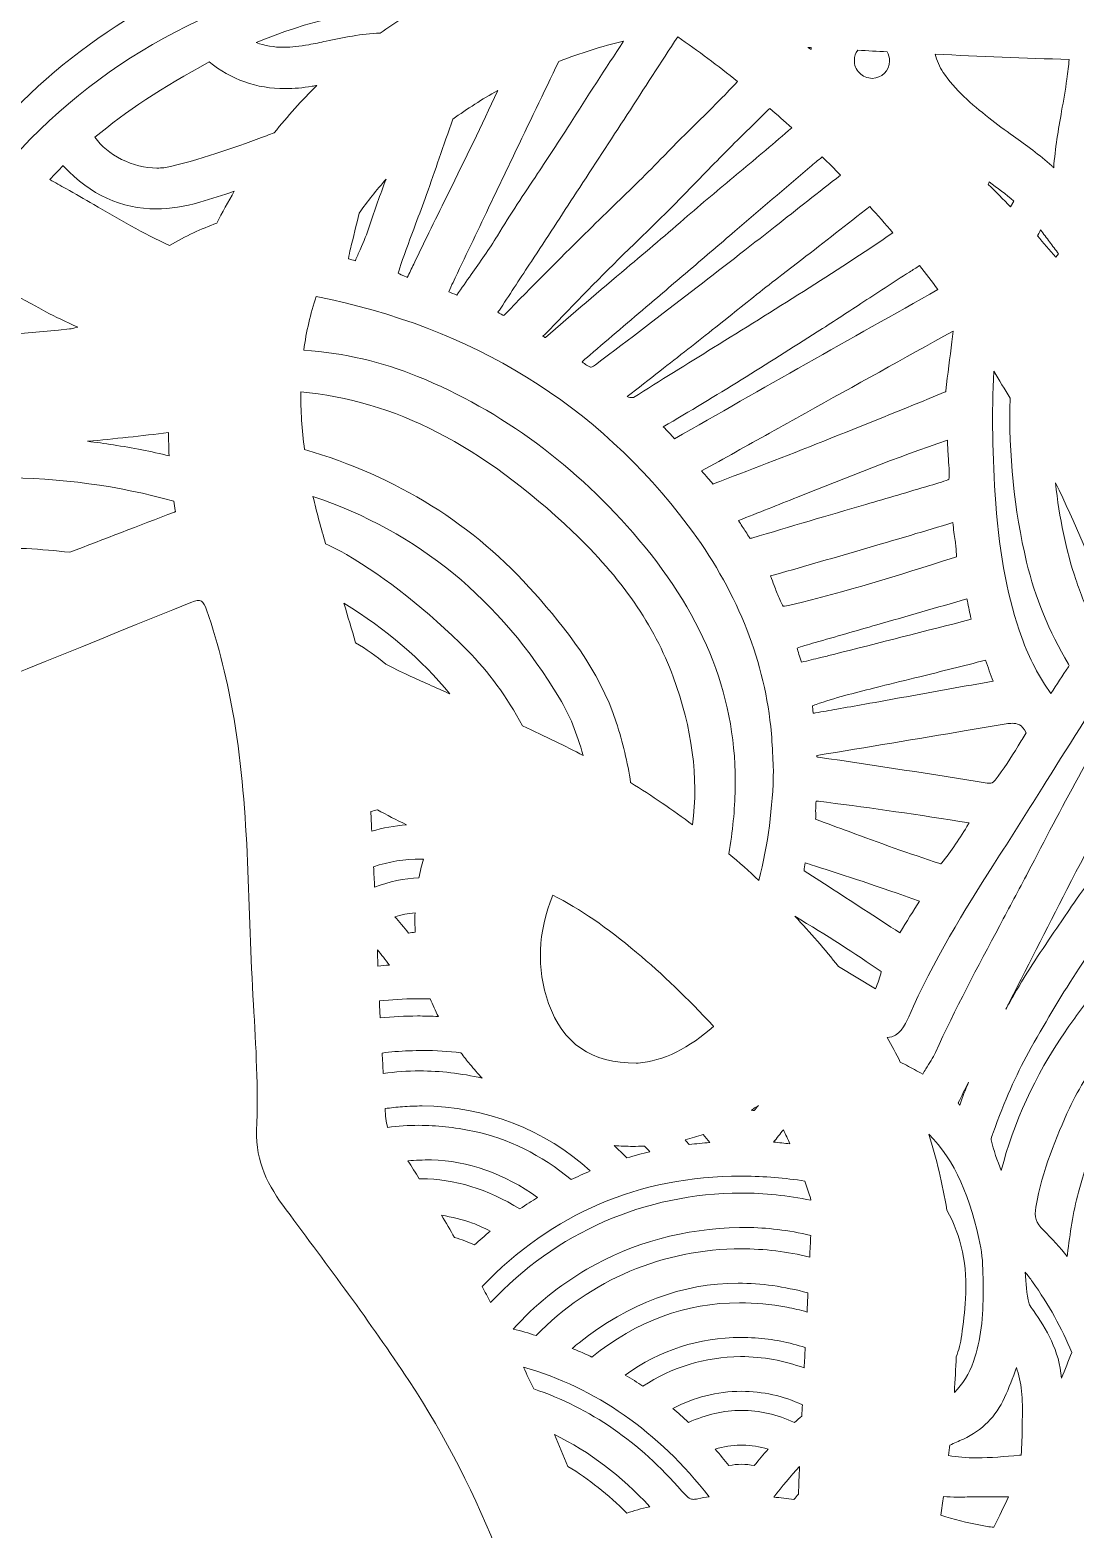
# Model space of a CAD drawing. Extents: x 86 to 1914, y -1775 to -226.
# Drawn here: x 465 to 878, y -1223 to -630 of the extents above; entities that cross this region are included whole.
import ezdxf

# ---------------------------------------------------------------- set-up
doc = ezdxf.new("R2010")
doc.units = 0
doc.header["$MEASUREMENT"] = 0
doc.layers.add('Layer 1', color=7, linetype='Continuous')

# ---------------------------------------------------------------- blocks, each defined once
blk = doc.blocks.new('block 3')
at = {"layer": 'Layer 1', "lineweight": 0}
for points, knots in [([(1909.17, -702.32), (1893.53, -708.4), (1878.2, -715.47), (1862.07, -720.2), (1823.68, -731.4), (1784.54, -739.2), (1744.98, -744.84), (1694.01, -752.11), (1642.77, -754.79), (1591.31, -753.43), (1567.38, -752.78), (1543.5, -751.06), (1519.7, -748.57), (1518.95, -748.5), (1518.23, -748.27), (1516.47, -747.89), (1521.31, -745.56), (1525.28, -743.84), (1529.07, -741.79), (1559.4, -725.46), (1587.96, -706.29), (1616.7, -687.4), (1637.98, -673.37), (1658.69, -658.5), (1678.04, -641.89), (1702.57, -620.8), (1726.08, -598.68), (1745.34, -572.43), (1771.85, -536.26), (1794.13, -497.98), (1805.01, -453.96), (1810.58, -431.4), (1812.48, -408.61), (1807.15, -385.71), (1799.99, -355.07), (1781.2, -333.42), (1754.39, -318.07), (1735.77, -307.39), (1715.33, -301.57), (1694.83, -296.02), (1639.25, -281.02), (1582.52, -273.01), (1525.26, -268.1), (1466.95, -263.11), (1408.48, -261.26), (1350.06, -258.65), (1310.62, -256.91), (1271.23, -254.46), (1231.92, -250.93), (1187.04, -246.9), (1142.64, -240.01), (1098.76, -229.77), (1097.38, -229.46), (1095.97, -229.28), (1094.55, -229.02), (1078.62, -226.14), (1069.68, -233.52), (1069.82, -249.66), (1069.91, -262.09), (1074.97, -273.1), (1080.67, -283.74), (1093.27, -307.24), (1112.11, -324.9), (1133.84, -339.73), (1161.19, -358.37), (1191.36, -371.14), (1222.31, -382.25), (1258.9, -395.4), (1296.14, -406.22), (1334.58, -412.44), (1357.87, -416.21), (1381.45, -418.28), (1404.53, -423.39), (1415.7, -425.87), (1426.68, -428.9), (1436.75, -434.56), (1456.38, -445.58), (1461.8, -464.49), (1451.07, -484.35), (1446.41, -492.94), (1439.97, -500.12), (1433.06, -506.94), (1394.64, -544.94), (1348.21, -569.06), (1297.15, -585.1), (1255.81, -598.08), (1213.48, -605.3), (1170.25, -608.18), (1144.02, -609.94), (1117.76, -611.25), (1091.51, -612.79), (1070.66, -614), (1049.77, -614.35), (1028.92, -615.67), (1019.27, -616.27), (1009.63, -616.49), (1000, -616.47), (990.37, -616.49), (980.73, -616.27), (971.08, -615.67), (950.23, -614.35), (929.34, -614), (908.49, -612.79), (882.24, -611.25), (855.98, -609.94), (829.75, -608.18), (786.52, -605.3), (744.19, -598.08), (702.85, -585.1), (651.79, -569.06), (605.36, -544.94), (566.94, -506.94), (560.03, -500.12), (553.59, -492.94), (548.93, -484.35), (538.2, -464.49), (543.62, -445.58), (563.25, -434.56), (573.32, -428.9), (584.3, -425.87), (595.47, -423.39), (618.55, -418.28), (642.13, -416.21), (665.42, -412.44), (703.86, -406.22), (741.1, -395.4), (777.69, -382.25), (808.64, -371.14), (838.81, -358.37), (866.15, -339.73), (887.89, -324.9), (906.73, -307.24), (919.33, -283.74), (925.03, -273.1), (930.09, -262.09), (930.18, -249.66), (930.32, -233.52), (921.38, -226.14), (905.45, -229.02), (904.03, -229.28), (902.62, -229.46), (901.24, -229.77), (857.36, -240.01), (812.96, -246.9), (768.08, -250.93), (728.77, -254.46), (689.38, -256.91), (649.94, -258.65), (591.52, -261.26), (533.05, -263.11), (474.74, -268.1), (417.48, -273.01), (360.75, -281.02), (305.17, -296.02), (284.67, -301.57), (264.23, -307.39), (245.61, -318.07), (218.8, -333.42), (200.01, -355.07), (192.85, -385.71), (187.52, -408.61), (189.42, -431.4), (194.99, -453.96), (205.87, -497.98), (228.15, -536.26), (254.66, -572.43), (273.92, -598.68), (297.43, -620.8), (321.96, -641.89), (341.31, -658.5), (362.02, -673.37), (383.3, -687.4), (412.04, -706.29), (440.6, -725.46), (470.93, -741.79), (474.72, -743.84), (478.69, -745.56), (483.53, -747.89), (481.77, -748.27), (481.05, -748.5), (480.3, -748.57), (456.5, -751.06), (432.62, -752.78), (408.69, -753.43), (357.23, -754.79), (305.99, -752.11), (255.02, -744.84), (215.46, -739.2), (176.32, -731.4), (137.93, -720.2), (121.79, -715.47), (106.47, -708.4), (90.83, -702.32), (87.69, -701.09), (86.4, -701.07), (86.48, -705.08), (86.69, -719.22), (87.8, -733.29), (91.12, -747.05), (99.71, -782.62), (115.58, -814.95), (136.23, -844.92), (168.79, -892.16), (210.55, -928.09), (264.67, -948.87), (273.9, -952.41), (282.4, -953.96), (291.34, -948.92), (292.97, -948.02), (294.91, -947.66), (296.69, -947), (374.62, -918.81), (451.55, -888.04), (528.24, -856.69), (532.23, -855.06), (533.25, -856.2), (534.44, -859.68), (539.3, -873.81), (542.84, -888.26), (545.3, -902.96), (551.58, -940.29), (550.69, -978.12), (552.97, -1015.72), (553.99, -1032.31), (554.86, -1048.99), (554.24, -1065.56), (553.75, -1078.11), (558.83, -1087.41), (565.88, -1096.91), (582.42, -1119.16), (599.1, -1141.37), (614.38, -1164.49), (643.83, -1209.07), (661.58, -1258.64), (673.71, -1310.35), (687.05, -1367.25), (691.77, -1425.16), (693.42, -1483.42), (694.18, -1510.5), (693.29, -1537.61), (694.51, -1564.72), (696.46, -1608.03), (712.64, -1644.19), (746.14, -1672.33), (776.75, -1698), (809.08, -1721.5), (840.23, -1746.5), (867.46, -1768.37), (898.86, -1775.17), (933.26, -1769.89), (950.95, -1767.19), (968.61, -1764.18), (986.51, -1762.87), (991.03, -1762.55), (995.52, -1762.4), (1000, -1762.4), (1004.48, -1762.4), (1008.97, -1762.55), (1013.49, -1762.87), (1031.39, -1764.18), (1049.05, -1767.19), (1066.74, -1769.89), (1101.14, -1775.17), (1132.54, -1768.37), (1159.77, -1746.5), (1190.92, -1721.5), (1223.25, -1698), (1253.86, -1672.33), (1287.36, -1644.19), (1303.53, -1608.03), (1305.49, -1564.72), (1306.71, -1537.61), (1305.82, -1510.5), (1306.58, -1483.42), (1308.23, -1425.16), (1312.95, -1367.25), (1326.29, -1310.35), (1338.42, -1258.64), (1356.17, -1209.07), (1385.62, -1164.49), (1400.9, -1141.37), (1417.58, -1119.16), (1434.12, -1096.91), (1441.17, -1087.41), (1446.25, -1078.11), (1445.76, -1065.56), (1445.14, -1048.99), (1446.01, -1032.31), (1447.03, -1015.72), (1449.31, -978.12), (1448.42, -940.29), (1454.7, -902.96), (1457.16, -888.26), (1460.7, -873.81), (1465.56, -859.68), (1466.75, -856.2), (1467.77, -855.06), (1471.76, -856.69), (1548.45, -888.04), (1625.38, -918.81), (1703.31, -947), (1705.09, -947.66), (1707.03, -948.02), (1708.66, -948.92), (1717.6, -953.96), (1726.1, -952.41), (1735.33, -948.87), (1789.45, -928.09), (1831.21, -892.16), (1863.77, -844.92), (1884.42, -814.95), (1900.29, -782.62), (1908.88, -747.05), (1912.2, -733.29), (1913.31, -719.22), (1913.52, -705.08), (1913.6, -701.07), (1912.31, -701.09), (1909.17, -702.32)], [0, 0, 0, 0, 1, 1, 1, 2, 2, 2, 3, 3, 3, 4, 4, 4, 5, 5, 5, 6, 6, 6, 7, 7, 7, 8, 8, 8, 9, 9, 9, 10, 10, 10, 11, 11, 11, 12, 12, 12, 13, 13, 13, 14, 14, 14, 15, 15, 15, 16, 16, 16, 17, 17, 17, 18, 18, 18, 19, 19, 19, 20, 20, 20, 21, 21, 21, 22, 22, 22, 23, 23, 23, 24, 24, 24, 25, 25, 25, 26, 26, 26, 27, 27, 27, 28, 28, 28, 29, 29, 29, 30, 30, 30, 31, 31, 31, 32, 32, 32, 33, 33, 33, 34, 34, 34, 35, 35, 35, 36, 36, 36, 37, 37, 37, 38, 38, 38, 39, 39, 39, 40, 40, 40, 41, 41, 41, 42, 42, 42, 43, 43, 43, 44, 44, 44, 45, 45, 45, 46, 46, 46, 47, 47, 47, 48, 48, 48, 49, 49, 49, 50, 50, 50, 51, 51, 51, 52, 52, 52, 53, 53, 53, 54, 54, 54, 55, 55, 55, 56, 56, 56, 57, 57, 57, 58, 58, 58, 59, 59, 59, 60, 60, 60, 61, 61, 61, 62, 62, 62, 63, 63, 63, 64, 64, 64, 65, 65, 65, 66, 66, 66, 67, 67, 67, 68, 68, 68, 69, 69, 69, 70, 70, 70, 71, 71, 71, 72, 72, 72, 73, 73, 73, 74, 74, 74, 75, 75, 75, 76, 76, 76, 77, 77, 77, 78, 78, 78, 79, 79, 79, 80, 80, 80, 81, 81, 81, 82, 82, 82, 83, 83, 83, 84, 84, 84, 85, 85, 85, 86, 86, 86, 87, 87, 87, 88, 88, 88, 89, 89, 89, 90, 90, 90, 91, 91, 91, 92, 92, 92, 93, 93, 93, 94, 94, 94, 95, 95, 95, 96, 96, 96, 97, 97, 97, 98, 98, 98, 99, 99, 99, 100, 100, 100, 101, 101, 101, 102, 102, 102, 103, 103, 103, 104, 104, 104, 105, 105, 105, 106, 106, 106, 106]), ([(452.33, -677.9), (452.07, -677.75), (451.8, -677.63), (451.51, -677.52), (451.51, -677.52), (451.24, -677.41), (451.24, -677.41), (450.48, -676.92), (448.9, -675.92), (446.76, -674.53), (476.8, -638.86), (516.24, -613.48), (564.11, -599.05), (579.94, -594.28), (596.78, -593.23), (612.73, -592.66), (617.58, -595.27), (622.24, -597.5), (626.97, -599.5), (628.36, -600.08), (629.81, -600.68), (631.37, -601.28), (629.81, -601.46), (628.24, -601.62), (626.68, -601.8), (619.33, -602.6), (611.76, -603.43), (604.29, -604.67), (543, -614.77), (495.04, -639.73), (457.77, -680.98), (455.95, -679.95), (454.16, -678.91), (452.33, -677.9)], [0, 0, 0, 0, 1, 1, 1, 2, 2, 2, 3, 3, 3, 4, 4, 4, 5, 5, 5, 6, 6, 6, 7, 7, 7, 8, 8, 8, 9, 9, 9, 10, 10, 10, 11, 11, 11, 11]), ([(622.14, -619.68), (615.51, -623.32), (609.13, -627.28), (603.05, -631.52), (595.64, -631.83), (588.53, -633.31), (581.66, -634.76), (579.39, -635.24), (577.12, -635.73), (574.86, -636.14), (571.25, -636.83), (568.06, -637.18), (565.07, -637.18), (561.06, -637.18), (557.42, -636.56), (554.01, -635.31), (573.97, -627.02), (595.15, -621.91), (617.05, -620.06), (618.75, -619.93), (620.44, -619.79), (622.14, -619.68)], [0, 0, 0, 0, 1, 1, 1, 2, 2, 2, 3, 3, 3, 4, 4, 4, 5, 5, 5, 6, 6, 6, 7, 7, 7, 7]), ([(742.92, -652.22), (738.13, -657.36), (732.98, -662.41), (728.03, -667.29), (723.77, -671.46), (719.38, -675.78), (715.16, -680.2), (708.78, -686.87), (701.99, -693.46), (695.43, -699.8), (691.59, -703.52), (687.76, -707.23), (683.97, -710.99), (673.87, -721.03), (663.03, -731.86), (652.3, -742.88), (652.13, -743.04), (651.99, -743.17), (651.88, -743.28), (651.81, -743.24), (650.1, -742.26), (649.65, -741.99), (649.99, -741.45), (650.38, -740.87), (650.76, -740.31), (654.78, -734.14), (658.82, -727.98), (662.85, -721.83), (668.81, -712.73), (674.8, -703.63), (680.73, -694.51), (694.07, -674.02), (707.4, -653.51), (720.71, -632.99), (728.68, -638.55), (736.61, -644.48), (744.35, -650.7), (743.88, -651.21), (743.39, -651.72), (742.92, -652.22)], [0, 0, 0, 0, 1, 1, 1, 2, 2, 2, 3, 3, 3, 4, 4, 4, 5, 5, 5, 6, 6, 6, 7, 7, 7, 8, 8, 8, 9, 9, 9, 10, 10, 10, 11, 11, 11, 12, 12, 12, 13, 13, 13, 13]), ([(699.31, -634.76), (692.15, -645.63), (684.86, -656.72), (677.9, -667.85), (673.84, -674.34), (669.49, -680.85), (665.28, -687.15), (659.97, -695.11), (654.47, -703.34), (649.4, -711.73), (646.26, -716.95), (642.6, -722.1), (639.04, -727.07), (637.18, -729.7), (635.25, -732.4), (633.39, -735.14), (632.26, -734.7), (631.07, -734.25), (630.2, -733.87), (630.65, -732.75), (631.36, -731.26), (631.88, -730.13), (636.52, -720.29), (641.24, -710.46), (645.95, -700.64), (645.95, -700.64), (655.78, -680.09), (655.78, -680.09), (661.74, -667.65), (667.71, -655.2), (673.69, -642.76), (682.16, -639.44), (690.74, -636.76), (699.31, -634.76)], [0, 0, 0, 0, 1, 1, 1, 2, 2, 2, 3, 3, 3, 4, 4, 4, 5, 5, 5, 6, 6, 6, 7, 7, 7, 8, 8, 8, 9, 9, 9, 10, 10, 10, 11, 11, 11, 11]), ([(772.09, -637.23), (772.58, -637.27), (773.07, -637.28), (773.56, -637.32), (773.52, -637.56), (773.49, -637.79), (773.43, -638.01), (772.98, -637.76), (772.54, -637.48), (772.09, -637.23)], [0, 0, 0, 0, 1, 1, 1, 2, 2, 2, 3, 3, 3, 3]), ([(791.85, -638.34), (795.73, -638.55), (799.61, -638.77), (803.49, -638.97), (804.13, -640.04), (804.45, -641.29), (804.44, -642.62), (804.38, -646.39), (801.34, -649.45), (797.64, -649.45), (795.68, -649.45), (793.87, -648.69), (792.52, -647.29), (791.18, -645.93), (790.49, -644.14), (790.53, -642.25), (790.57, -640.78), (791.04, -639.44), (791.85, -638.34)], [0, 0, 0, 0, 1, 1, 1, 2, 2, 2, 3, 3, 3, 4, 4, 4, 5, 5, 5, 6, 6, 6, 6]), ([(874.55, -649.74), (873.97, -653.95), (873.21, -658.26), (872.48, -662.43), (871.21, -669.69), (869.89, -677.16), (869.35, -684.79), (869.09, -684.55), (868.84, -684.32), (868.58, -684.08), (863.73, -679.71), (858.47, -675.92), (853.39, -672.28), (850.16, -669.94), (846.83, -667.55), (843.71, -665.06), (836.84, -659.59), (830.27, -654.09), (825.67, -647.09), (824.22, -644.88), (823.13, -642.45), (822.42, -639.9), (840.1, -640.73), (857.89, -641.44), (875.44, -642.02), (875.24, -644.43), (874.93, -646.95), (874.55, -649.74)], [0, 0, 0, 0, 1, 1, 1, 2, 2, 2, 3, 3, 3, 4, 4, 4, 5, 5, 5, 6, 6, 6, 7, 7, 7, 8, 8, 8, 9, 9, 9, 9]), ([(520.12, -684.34), (518.47, -684.73), (516.69, -684.93), (514.84, -684.93), (505.43, -684.93), (495.14, -679.82), (490.29, -672.75), (502.46, -662.58), (516.86, -653.1), (535.5, -642.94), (544.13, -649.98), (554.23, -653.53), (565.52, -653.53), (568.93, -653.53), (572.5, -653.2), (576.16, -652.57), (576.82, -652.46), (577.45, -652.35), (578.09, -652.24), (572.08, -658.12), (566.45, -664.39), (561.21, -671.03), (560.17, -671.37), (559.14, -671.73), (558.11, -672.13), (547.79, -676.01), (534.15, -680.93), (520.12, -684.34)], [0, 0, 0, 0, 1, 1, 1, 2, 2, 2, 3, 3, 3, 4, 4, 4, 5, 5, 5, 6, 6, 6, 7, 7, 7, 8, 8, 8, 9, 9, 9, 9]), ([(611.23, -723.14), (613.08, -717.81), (615.09, -712.4), (617.05, -707.16), (618.5, -703.26), (619.97, -699.37), (621.37, -695.45), (623.09, -690.68), (624.76, -685.88), (626.41, -681.07), (628.16, -675.98), (629.98, -670.74), (631.84, -665.59), (637.48, -661.49), (643.41, -657.7), (649.54, -654.24), (649.5, -654.31), (649.47, -654.4), (649.43, -654.47), (643.32, -668), (636.61, -681.56), (630.12, -694.69), (625.57, -703.92), (620.86, -713.45), (616.36, -722.94), (615.93, -723.84), (615.49, -724.73), (615.06, -725.62), (614.64, -726.47), (614.22, -727.32), (613.8, -728.18), (613.77, -728.16), (613.71, -728.14), (613.66, -728.12), (611.77, -727.36), (610.76, -726.87), (610.21, -726.56), (610.32, -726), (610.6, -724.97), (611.23, -723.14)], [0, 0, 0, 0, 1, 1, 1, 2, 2, 2, 3, 3, 3, 4, 4, 4, 5, 5, 5, 6, 6, 6, 7, 7, 7, 8, 8, 8, 9, 9, 9, 10, 10, 10, 11, 11, 11, 12, 12, 12, 13, 13, 13, 13]), ([(765.78, -669.03), (759.04, -674.91), (752.04, -680.76), (745.26, -686.42), (738.47, -692.1), (731.44, -697.97), (724.62, -703.88), (716.64, -710.83), (708.41, -717.77), (700.45, -724.5), (689.9, -733.43), (679, -742.65), (668.43, -752), (668.23, -751.91), (667.53, -751.55), (667.35, -751.48), (667.78, -751.13), (668.22, -750.75), (668.62, -750.33), (668.62, -750.33), (673.38, -745.4), (673.38, -745.4), (683.77, -734.65), (694.51, -723.52), (705.48, -713.07), (713.29, -705.6), (720.92, -697.77), (728.3, -690.19), (734.29, -684.03), (740.49, -677.64), (746.71, -671.55), (750.02, -668.33), (753.32, -665.06), (756.61, -661.8), (756.61, -661.8), (757.1, -661.33), (757.1, -661.33), (760.03, -663.87), (762.93, -666.44), (765.78, -669.03)], [0, 0, 0, 0, 1, 1, 1, 2, 2, 2, 3, 3, 3, 4, 4, 4, 5, 5, 5, 6, 6, 6, 7, 7, 7, 8, 8, 8, 9, 9, 9, 10, 10, 10, 11, 11, 11, 12, 12, 12, 13, 13, 13, 13]), ([(759.18, -708.07), (738.26, -724.57), (715.7, -741.92), (688.18, -762.7), (686.95, -763.64), (686.44, -763.66), (686.38, -763.66), (686.29, -763.66), (685.82, -763.62), (684.66, -762.83), (684.26, -762.54), (683.56, -762.05), (682.87, -761.54), (683.48, -760.99), (684.1, -760.47), (684.41, -760.2), (692.35, -753.38), (700.33, -746.6), (708.29, -739.82), (714.12, -734.85), (719.96, -729.88), (725.8, -724.89), (731.64, -719.91), (737.46, -714.9), (743.3, -709.9), (753.16, -701.43), (763.04, -692.97), (772.96, -684.55), (774.57, -683.19), (776.21, -681.83), (777.84, -680.47), (780.27, -682.87), (782.68, -685.3), (785.05, -687.74), (776.42, -694.51), (767.79, -701.27), (759.18, -708.07)], [0, 0, 0, 0, 1, 1, 1, 2, 2, 2, 3, 3, 3, 4, 4, 4, 5, 5, 5, 6, 6, 6, 7, 7, 7, 8, 8, 8, 9, 9, 9, 10, 10, 10, 11, 11, 11, 12, 12, 12, 12]), ([(519.78, -715.58), (509.44, -710.81), (499.5, -705.02), (489.82, -699.38), (486.16, -697.26), (482.52, -695.14), (478.84, -693.06), (476.73, -691.86), (474.65, -690.68), (472.54, -689.47), (474.25, -687.58), (475.97, -685.75), (477.69, -683.97), (477.86, -684.12), (478.02, -684.28), (478.16, -684.44), (488.48, -695.47), (500.72, -701.07), (514.55, -701.07), (519.99, -701.07), (525.8, -700.18), (531.76, -698.44), (536.35, -697.1), (540.84, -695.65), (545.4, -694.11), (542.97, -698.21), (540.64, -702.41), (538.45, -706.73), (532.34, -708.92), (526.19, -711.82), (519.78, -715.58)], [0, 0, 0, 0, 1, 1, 1, 2, 2, 2, 3, 3, 3, 4, 4, 4, 5, 5, 5, 6, 6, 6, 7, 7, 7, 8, 8, 8, 9, 9, 9, 10, 10, 10, 10]), ([(605.41, -689.36), (603.11, -695.36), (600.82, -701.51), (598.88, -707.76), (597.92, -710.9), (596.56, -713.98), (595.13, -717.23), (594.51, -718.64), (593.88, -720.07), (593.26, -721.56), (592.32, -721.32), (591.25, -721.05), (590.49, -720.78), (590.69, -719.56), (591.12, -717.77), (591.34, -716.84), (592.5, -712.15), (593.62, -707.43), (594.77, -702.72), (598.01, -698.12), (601.57, -693.65), (605.41, -689.36)], [0, 0, 0, 0, 1, 1, 1, 2, 2, 2, 3, 3, 3, 4, 4, 4, 5, 5, 5, 6, 6, 6, 7, 7, 7, 7]), ([(852.32, -700.29), (849.42, -697.28), (846.46, -694.33), (843.47, -691.41), (843.58, -691.08), (843.69, -690.75), (843.82, -690.43), (847.04, -692.73), (850.45, -695.27), (853.61, -698.02), (853.61, -698.02), (852.32, -700.29), (852.32, -700.29)], [0, 0, 0, 0, 1, 1, 1, 2, 2, 2, 3, 3, 3, 4, 4, 4, 4]), ([(734.88, -755.92), (724.5, -762.37), (713.74, -769.04), (703.21, -775.7), (703.14, -775.7), (703.03, -775.72), (702.87, -775.72), (702.18, -775.72), (701.43, -775.57), (700.74, -775.34), (705.06, -771.95), (709.37, -768.57), (713.69, -765.2), (721.05, -759.43), (728.41, -753.69), (735.72, -747.87), (735.72, -747.87), (742.08, -742.79), (742.08, -742.79), (748.54, -737.64), (755.19, -732.31), (761.81, -727.2), (761.81, -727.2), (769.71, -721.11), (769.71, -721.11), (778.56, -714.27), (787.68, -707.25), (796.59, -700.09), (799.72, -703.57), (802.79, -707.07), (805.74, -710.57), (782.53, -726.36), (758.35, -741.38), (734.88, -755.92)], [0, 0, 0, 0, 1, 1, 1, 2, 2, 2, 3, 3, 3, 4, 4, 4, 5, 5, 5, 6, 6, 6, 7, 7, 7, 8, 8, 8, 9, 9, 9, 10, 10, 10, 11, 11, 11, 11]), ([(864.18, -709.43), (865.36, -711.01), (866.54, -712.58), (867.71, -714.16), (868.91, -715.76), (870.11, -717.33), (871.29, -718.91), (871.29, -718.91), (870.18, -720.22), (870.18, -720.22), (867.75, -717.3), (865.32, -714.47), (862.89, -711.71), (862.89, -711.71), (863.85, -710.03), (864.18, -709.43)], [0, 0, 0, 0, 1, 1, 1, 2, 2, 2, 3, 3, 3, 4, 4, 4, 5, 5, 5, 5]), ([(719.4, -792), (718.06, -790.42), (716.59, -788.86), (714.96, -787.28), (735.83, -775.15), (756.13, -762.25), (775.79, -749.77), (781.61, -746.07), (787.43, -742.25), (793.07, -738.53), (799.38, -734.4), (805.89, -730.12), (812.34, -726.06), (813.67, -725.22), (814.99, -724.37), (816.31, -723.52), (818.76, -726.64), (821.19, -729.81), (823.56, -733), (789.02, -752.44), (754.01, -772.27), (719.4, -792)], [0, 0, 0, 0, 1, 1, 1, 2, 2, 2, 3, 3, 3, 4, 4, 4, 5, 5, 5, 6, 6, 6, 7, 7, 7, 7]), ([(757.48, -905.86), (757.89, -909.72), (758.07, -913.57), (758.26, -917.65), (758.35, -919.46), (758.44, -921.27), (758.55, -923.09), (758.33, -937.77), (756.39, -952.39), (752.78, -966.68), (748.92, -963.07), (744.97, -959.55), (740.92, -956.14), (742.45, -947.24), (743.26, -938.84), (743.44, -930.56), (744.19, -895.36), (731.73, -863.09), (705.37, -831.91), (680.65, -802.7), (651.21, -780.97), (617.85, -767.32), (603.74, -761.56), (588.98, -758.15), (572.86, -756.93), (573.86, -749.61), (575.51, -742.52), (577.76, -735.74), (639.42, -747.89), (688.89, -778.38), (724.88, -826.38), (743.52, -851.25), (754.48, -878), (757.48, -905.86)], [0, 0, 0, 0, 1, 1, 1, 2, 2, 2, 3, 3, 3, 4, 4, 4, 5, 5, 5, 6, 6, 6, 7, 7, 7, 8, 8, 8, 9, 9, 9, 10, 10, 10, 11, 11, 11, 11]), ([(829.09, -753.65), (828.3, -759.92), (827.46, -766.42), (826.72, -773.03), (826.7, -773.16), (826.68, -773.27), (826.67, -773.34), (826.61, -773.38), (826.52, -773.41), (826.41, -773.47), (792.69, -787.38), (762.7, -799.29), (734.74, -809.86), (734.7, -809.86), (734.67, -809.88), (734.63, -809.89), (733.98, -809.13), (733.33, -808.37), (732.67, -807.59), (731.86, -806.65), (731.02, -805.67), (730.17, -804.69), (739.15, -799.74), (748.08, -794.75), (757.02, -789.77), (761.76, -787.12), (766.51, -784.47), (771.24, -781.83), (790.69, -771), (810.15, -760.18), (829.62, -749.41), (829.62, -749.41), (829.09, -753.65), (829.09, -753.65)], [0, 0, 0, 0, 1, 1, 1, 2, 2, 2, 3, 3, 3, 4, 4, 4, 5, 5, 5, 6, 6, 6, 7, 7, 7, 8, 8, 8, 9, 9, 9, 10, 10, 10, 11, 11, 11, 11]), ([(858.65, -840.83), (861.93, -854.66), (867.48, -868.2), (875.15, -881.08), (875.31, -881.37), (875.42, -881.57), (875.46, -881.69), (875.4, -881.8), (875.31, -881.98), (875.13, -882.24), (872.74, -885.7), (870.52, -889.16), (868.24, -892.79), (863.53, -886.23), (859.72, -878.9), (856.69, -870.56), (851.25, -855.55), (848.01, -838.7), (846.46, -817.6), (845.1, -798.92), (844.83, -781.68), (845.63, -765.31), (847.82, -768.83), (849.98, -772.38), (852.09, -775.95), (851.51, -798.18), (853.72, -819.99), (858.65, -840.83)], [0, 0, 0, 0, 1, 1, 1, 2, 2, 2, 3, 3, 3, 4, 4, 4, 5, 5, 5, 6, 6, 6, 7, 7, 7, 8, 8, 8, 9, 9, 9, 9]), ([(679.17, -828.71), (698.39, -846.94), (711.39, -865.74), (718.93, -886.21), (726.44, -906.62), (728.97, -925.84), (726.6, -944.7), (718.69, -938.75), (710.5, -933.17), (702.1, -928), (700.89, -920.04), (698.97, -912.03), (696.39, -904.09), (689.61, -883.22), (676.19, -866.86), (664.15, -853.16), (640.24, -825.96), (609.65, -806.83), (573.17, -796.28), (572.12, -788.41), (571.61, -780.78), (571.69, -773.49), (608.71, -776.77), (643.03, -794.43), (679.17, -828.71)], [0, 0, 0, 0, 1, 1, 1, 2, 2, 2, 3, 3, 3, 4, 4, 4, 5, 5, 5, 6, 6, 6, 7, 7, 7, 8, 8, 8, 8]), ([(519.43, -789.48), (519.39, -792.51), (519.47, -795.57), (519.63, -798.74), (512.63, -797.04), (505.23, -795.57), (497.58, -794.41), (494.12, -793.88), (490.75, -793.41), (487.43, -793), (498, -792), (508.77, -790.91), (519.43, -789.48)], [0, 0, 0, 0, 1, 1, 1, 2, 2, 2, 3, 3, 3, 4, 4, 4, 4]), ([(827.9, -807.92), (826.97, -808.57), (823.49, -809.6), (820.41, -810.51), (811.96, -813.01), (803.51, -815.5), (795.06, -817.96), (780.3, -822.3), (765.04, -826.77), (750.06, -831.27), (749.73, -831.36), (749.52, -831.4), (749.37, -831.42), (749.3, -831.34), (749.19, -831.2), (749.06, -831.02), (748.08, -829.58), (747.16, -828.13), (746.22, -826.68), (745.73, -825.9), (745.22, -825.12), (744.69, -824.33), (752.53, -821.28), (760.4, -818.13), (768.03, -815.08), (787.36, -807.34), (807.3, -799.36), (827.3, -792.58), (827.39, -794.16), (827.73, -799.99), (827.73, -799.99), (827.95, -803.37), (828.19, -806.85), (827.9, -807.92)], [0, 0, 0, 0, 1, 1, 1, 2, 2, 2, 3, 3, 3, 4, 4, 4, 5, 5, 5, 6, 6, 6, 7, 7, 7, 8, 8, 8, 9, 9, 9, 10, 10, 10, 11, 11, 11, 11]), ([(521.72, -821.01), (507.68, -826.36), (493.65, -831.78), (480.43, -836.89), (469.21, -835.6), (457.42, -834.97), (445.38, -834.97), (444.24, -834.97), (443.1, -834.97), (441.79, -834.99), (415.81, -835.97), (381.94, -838.85), (350.27, -852.7), (327.37, -862.71), (308.37, -876.49), (293.79, -893.68), (293.5, -894), (293.28, -894.26), (293.08, -894.46), (292.95, -894.35), (292.83, -894.22), (292.66, -894.06), (289.94, -891.27), (287.04, -888.73), (284.23, -886.26), (281.86, -884.2), (279.63, -882.24), (277.51, -880.15), (274.6, -877.32), (274.37, -876.33), (274.37, -876.29), (274.39, -876.11), (274.73, -874.99), (278.2, -871.74), (308.04, -843.76), (339.81, -825.98), (375.31, -817.38), (402.85, -810.69), (428.25, -807.45), (452.98, -807.45), (476.57, -807.45), (499.6, -810.56), (521.48, -816.69), (521.66, -817.93), (521.86, -819.18), (522.06, -820.41), (522.1, -820.57), (522.11, -820.72), (522.13, -820.85), (522.01, -820.88), (521.88, -820.94), (521.72, -821.01)], [0, 0, 0, 0, 1, 1, 1, 2, 2, 2, 3, 3, 3, 4, 4, 4, 5, 5, 5, 6, 6, 6, 7, 7, 7, 8, 8, 8, 9, 9, 9, 10, 10, 10, 11, 11, 11, 12, 12, 12, 13, 13, 13, 14, 14, 14, 15, 15, 15, 16, 16, 16, 17, 17, 17, 17]), ([(886.63, -862.86), (886.17, -863.47), (885.75, -864.07), (885.32, -864.67), (882.09, -859.05), (879.86, -852.97), (878.1, -847.7), (874.21, -836), (871.58, -823.49), (870.05, -809.39), (877.85, -825.31), (884.69, -841.48), (890.49, -857.76), (889.05, -859.43), (887.82, -861.15), (886.63, -862.86)], [0, 0, 0, 0, 1, 1, 1, 2, 2, 2, 3, 3, 3, 4, 4, 4, 5, 5, 5, 5]), ([(674, -894.64), (677.92, -901.18), (680.94, -908.53), (683.28, -917.23), (676.3, -913.57), (668.63, -909.83), (659.33, -905.59), (653.08, -893.91), (645.93, -884.14), (637.56, -875.75), (621.38, -859.52), (605.74, -847.12), (589.76, -837.83), (587.31, -836.42), (584.54, -834.84), (581.48, -833.54), (579.66, -827.34), (577.96, -821.06), (576.51, -814.79), (617.85, -828.75), (650.65, -855.6), (674, -894.64)], [0, 0, 0, 0, 1, 1, 1, 2, 2, 2, 3, 3, 3, 4, 4, 4, 5, 5, 5, 6, 6, 6, 7, 7, 7, 7]), ([(829.26, -839.23), (829.26, -839.23), (828.82, -839.38), (828.82, -839.38), (808.21, -845.88), (786.87, -852.63), (765.54, -857.69), (764.09, -858.03), (763.04, -858.21), (762.39, -858.21), (762.14, -857.87), (761.65, -857.02), (760.78, -854.97), (760.11, -853.35), (759.47, -851.7), (758.85, -850.05), (758.36, -848.82), (757.89, -847.53), (757.37, -846.27), (768.83, -842.98), (780.96, -839.52), (792.81, -836.04), (807.46, -831.76), (818.91, -828.35), (829.44, -825.16), (829.73, -827.81), (830.09, -830.29), (830.38, -832.27), (830.51, -833.12), (830.62, -833.9), (830.71, -834.57), (830.78, -835.69), (830.91, -837.58), (830.89, -838.69), (830.49, -838.83), (829.95, -839.01), (829.26, -839.23)], [0, 0, 0, 0, 1, 1, 1, 2, 2, 2, 3, 3, 3, 4, 4, 4, 5, 5, 5, 6, 6, 6, 7, 7, 7, 8, 8, 8, 9, 9, 9, 10, 10, 10, 11, 11, 11, 12, 12, 12, 12]), ([(614.17, -885.5), (611.1, -884.11), (608.09, -882.58), (605.26, -881.11), (601.51, -877.9), (597.5, -875.09), (593.33, -872.7), (591.87, -867.46), (590.29, -862.22), (588.71, -857.07), (605.54, -867.39), (619.41, -879.23), (630.65, -892.9), (625.15, -890.49), (619.61, -888.02), (614.17, -885.5)], [0, 0, 0, 0, 1, 1, 1, 2, 2, 2, 3, 3, 3, 4, 4, 4, 5, 5, 5, 5]), ([(782.23, -877.31), (780.58, -877.72), (778.89, -878.12), (777.22, -878.52), (774.76, -879.12), (772.22, -879.72), (769.66, -880.41), (768.9, -878.19), (768.21, -876.07), (767.96, -874.86), (769.39, -874.22), (772.33, -873.37), (774.99, -872.61), (783.13, -870.25), (791.27, -867.91), (799.41, -865.58), (811.29, -862.17), (823.17, -858.76), (835.04, -855.29), (835.48, -857.67), (836, -859.99), (836.49, -862.26), (836.58, -862.64), (836.66, -863.02), (836.75, -863.38), (818.58, -868.06), (800.41, -872.68), (782.23, -877.31)], [0, 0, 0, 0, 1, 1, 1, 2, 2, 2, 3, 3, 3, 4, 4, 4, 5, 5, 5, 6, 6, 6, 7, 7, 7, 8, 8, 8, 9, 9, 9, 9]), ([(845.43, -887.88), (833.99, -889.87), (822.55, -891.94), (811.13, -894), (805.61, -895), (800.12, -896), (794.63, -897), (790.95, -897.65), (787.27, -898.28), (783.59, -898.94), (780.79, -899.43), (778, -899.9), (775.19, -900.41), (774.86, -900.46), (774.56, -900.51), (774.27, -900.55), (774.23, -900.31), (774.19, -900.02), (774.16, -899.7), (774.1, -899.21), (774.07, -898.72), (774.03, -898.25), (774.03, -898.25), (773.98, -897.59), (773.98, -897.59), (774.3, -897.45), (774.79, -897.27), (775.41, -897.05), (782.79, -894.48), (790.6, -892.52), (798.14, -890.63), (798.14, -890.63), (800.68, -890), (800.68, -890), (805.92, -888.67), (811.16, -887.39), (816.4, -886.1), (824.92, -884), (833.75, -881.82), (842.4, -879.55), (843.36, -882.44), (844.38, -885.23), (845.43, -887.88)], [0, 0, 0, 0, 1, 1, 1, 2, 2, 2, 3, 3, 3, 4, 4, 4, 5, 5, 5, 6, 6, 6, 7, 7, 7, 8, 8, 8, 9, 9, 9, 10, 10, 10, 11, 11, 11, 12, 12, 12, 13, 13, 13, 14, 14, 14, 14]), ([(812.02, -1020.58), (821.73, -998.5), (834.3, -978.01), (845.29, -960.91), (852.41, -949.81), (859.54, -938.48), (866.41, -927.53), (876.47, -911.5), (886.81, -895.04), (897.43, -878.94), (898.63, -883.02), (899.59, -886.52), (900.33, -889.36), (885.41, -913.33), (872.36, -938.05), (859.23, -963.34), (855.55, -970.41), (851.74, -977.55), (848.04, -984.46), (839.34, -1000.73), (830.36, -1017.53), (822.59, -1034.72), (821.61, -1036.86), (820.26, -1038.96), (818.85, -1041.18), (818.42, -1041.87), (817.98, -1042.55), (817.55, -1043.24), (815.41, -1042.08), (813.27, -1040.94), (811.11, -1039.8), (811.11, -1039.8), (808.68, -1038.49), (808.68, -1038.49), (807.05, -1035.19), (805.34, -1031.97), (803.57, -1028.83), (808.53, -1028.5), (810.53, -1023.95), (812.02, -1020.58)], [0, 0, 0, 0, 1, 1, 1, 2, 2, 2, 3, 3, 3, 4, 4, 4, 5, 5, 5, 6, 6, 6, 7, 7, 7, 8, 8, 8, 9, 9, 9, 10, 10, 10, 11, 11, 11, 12, 12, 12, 13, 13, 13, 13]), ([(776.22, -917.9), (776.04, -917.88), (775.88, -917.87), (775.73, -917.83), (775.75, -917.63), (775.75, -917.43), (775.75, -917.23), (795.42, -914.06), (815.41, -910.69), (834.72, -907.42), (834.72, -907.42), (850.56, -904.76), (850.56, -904.76), (851.41, -904.61), (852.19, -904.54), (852.9, -904.54), (854.84, -904.54), (856.73, -904.85), (858.52, -908.31), (857.43, -910.01), (856.38, -911.74), (855.31, -913.46), (852.34, -918.25), (849.53, -922.8), (846.19, -926.99), (845.29, -928.15), (844.74, -928.24), (844.02, -928.24), (843.73, -928.24), (843.4, -928.2), (843.04, -928.15), (821.79, -924.79), (799, -921.22), (776.22, -917.9)], [0, 0, 0, 0, 1, 1, 1, 2, 2, 2, 3, 3, 3, 4, 4, 4, 5, 5, 5, 6, 6, 6, 7, 7, 7, 8, 8, 8, 9, 9, 9, 10, 10, 10, 11, 11, 11, 11]), ([(907.82, -947.76), (904.36, -947.76), (901.09, -949.11), (898.14, -951.75), (889.96, -959.02), (883.14, -966.84), (877.27, -975.67), (875.06, -978.99), (872.81, -982.29), (870.54, -985.59), (864.8, -994), (858.85, -1002.7), (853.66, -1011.84), (853.66, -1011.84), (851.25, -1016.1), (850.4, -1017.62), (858.45, -1001.83), (866.5, -986.04), (874.57, -970.26), (884.23, -951.35), (892.59, -935.58), (901.95, -920.06), (902.74, -918.75), (903.31, -917.97), (903.67, -917.5), (904.16, -917.81), (904.9, -918.36), (905.99, -919.28), (905.99, -919.28), (906.06, -919.35), (906.06, -919.35), (907.46, -928.85), (908.55, -938.39), (909.31, -947.85), (908.82, -947.8), (908.31, -947.76), (907.82, -947.76)], [0, 0, 0, 0, 1, 1, 1, 2, 2, 2, 3, 3, 3, 4, 4, 4, 5, 5, 5, 6, 6, 6, 7, 7, 7, 8, 8, 8, 9, 9, 9, 10, 10, 10, 11, 11, 11, 12, 12, 12, 12]), ([(825.02, -959.86), (824.92, -959.98), (824.85, -960.06), (824.78, -960.13), (824.69, -960.09), (824.54, -960.08), (824.38, -960), (812.34, -956.14), (800.23, -951.7), (788.5, -947.38), (784.09, -945.77), (779.69, -944.14), (775.17, -942.51), (775.34, -941.56), (775.44, -940.38), (775.21, -939.13), (775.26, -937.74), (775.34, -936.34), (775.44, -935.29), (776.55, -935.38), (778.02, -935.56), (779.56, -935.76), (797.37, -938.05), (815.84, -940.71), (835.93, -943.9), (835.86, -944.01), (835.79, -944.14), (835.69, -944.26), (832.27, -949.85), (829.02, -955.13), (825.02, -959.86)], [0, 0, 0, 0, 1, 1, 1, 2, 2, 2, 3, 3, 3, 4, 4, 4, 5, 5, 5, 6, 6, 6, 7, 7, 7, 8, 8, 8, 9, 9, 9, 10, 10, 10, 10]), ([(601.96, -938.77), (605.68, -940.78), (609.49, -942.74), (613.44, -944.65), (608.8, -945.04), (604.21, -945.9), (599.72, -947.22), (599.59, -944.46), (599.48, -941.89), (599.37, -939.39), (600.22, -939.19), (601.08, -938.97), (601.96, -938.77)], [0, 0, 0, 0, 1, 1, 1, 2, 2, 2, 3, 3, 3, 4, 4, 4, 4]), ([(620.15, -958.23), (619.46, -960.75), (618.88, -963.25), (618.41, -965.71), (612.57, -965.82), (606.7, -967.06), (600.89, -969.38), (600.75, -966.68), (600.6, -963.97), (600.46, -961.25), (606.37, -959.26), (612.79, -958.21), (619.28, -958.21), (619.57, -958.21), (619.84, -958.21), (620.15, -958.23)], [0, 0, 0, 0, 1, 1, 1, 2, 2, 2, 3, 3, 3, 4, 4, 4, 5, 5, 5, 5]), ([(771.06, -959.77), (772.14, -960.08), (773.49, -960.49), (774.81, -960.93), (786.99, -964.77), (799.87, -969.07), (816.35, -974.82), (813.85, -978.71), (811.25, -982.87), (808.52, -987.44), (799.07, -981.22), (789.44, -975), (780.12, -968.96), (780.12, -968.96), (770.64, -962.83), (770.64, -962.83), (770.78, -961.76), (770.93, -960.67), (771.06, -959.77)], [0, 0, 0, 0, 1, 1, 1, 2, 2, 2, 3, 3, 3, 4, 4, 4, 5, 5, 5, 6, 6, 6, 6]), ([(910.52, -990.63), (909.4, -990.34), (908.31, -990.19), (907.2, -990.19), (901.33, -990.19), (897.7, -994.49), (893.9, -999.67), (891.39, -1003.08), (888.75, -1006.51), (886.21, -1009.83), (882.07, -1015.19), (877.8, -1020.74), (873.86, -1026.53), (861.79, -1044.29), (853.46, -1062.35), (848.62, -1081.41), (847.03, -1077.55), (845.61, -1073.47), (844.58, -1069.24), (844.52, -1068.92), (844.98, -1067.67), (845.21, -1067), (845.21, -1067), (845.29, -1066.76), (845.29, -1066.76), (850.05, -1053.6), (854.39, -1043.73), (859.34, -1034.79), (871.61, -1012.6), (884.41, -992.84), (898.48, -974.38), (900.51, -971.72), (902.91, -968.96), (905.61, -966.19), (906.44, -965.33), (906.99, -964.86), (907.31, -964.61), (907.69, -964.84), (908.29, -965.3), (909.25, -966.13), (909.63, -966.48), (910.03, -966.84), (910.41, -967.22), (910.43, -967.85), (910.45, -968.51), (910.47, -969.12), (910.67, -976.05), (910.7, -983.27), (910.52, -990.63)], [0, 0, 0, 0, 1, 1, 1, 2, 2, 2, 3, 3, 3, 4, 4, 4, 5, 5, 5, 6, 6, 6, 7, 7, 7, 8, 8, 8, 9, 9, 9, 10, 10, 10, 11, 11, 11, 12, 12, 12, 13, 13, 13, 14, 14, 14, 15, 15, 15, 16, 16, 16, 16]), ([(671.32, -972.48), (682.14, -978.04), (692.71, -985.28), (704.41, -995.12), (714.74, -1003.84), (724.66, -1013.36), (734.69, -1024.22), (734.74, -1024.28), (734.78, -1024.33), (734.83, -1024.37), (734.81, -1024.39), (734.81, -1024.39), (734.81, -1024.39), (725.73, -1032.82), (714.61, -1038.26), (705.08, -1038.93), (705.08, -1038.93), (704.3, -1038.93), (704.3, -1038.93), (686.58, -1038.93), (675.25, -1031.2), (669.67, -1015.3), (664.81, -1001.52), (665.37, -987.13), (671.32, -972.48)], [0, 0, 0, 0, 1, 1, 1, 2, 2, 2, 3, 3, 3, 4, 4, 4, 5, 5, 5, 6, 6, 6, 7, 7, 7, 8, 8, 8, 8]), ([(616.94, -987.16), (616.07, -987.25), (615.2, -987.36), (614.33, -987.53), (612.46, -985.19), (610.65, -983.05), (608.84, -981.03), (611.39, -980.26), (614.08, -979.75), (616.85, -979.53), (616.78, -982.09), (616.8, -984.62), (616.94, -987.16)], [0, 0, 0, 0, 1, 1, 1, 2, 2, 2, 3, 3, 3, 4, 4, 4, 4]), ([(801.17, -1002.74), (800.67, -1004.95), (799.89, -1007.2), (798.85, -1009.52), (798.85, -1009.52), (784.22, -1000.71), (784.22, -1000.71), (778.89, -993.96), (773.12, -987.31), (767.03, -980.85), (779.58, -988.36), (790.78, -995.54), (801.17, -1002.74)], [0, 0, 0, 0, 1, 1, 1, 2, 2, 2, 3, 3, 3, 4, 4, 4, 4]), ([(601.95, -994.09), (603.58, -996.05), (605.17, -998.06), (606.72, -1000.13), (605.23, -1000.25), (603.71, -1000.38), (602.16, -1000.53), (602.09, -998.39), (602.02, -996.23), (601.95, -994.09)], [0, 0, 0, 0, 1, 1, 1, 2, 2, 2, 3, 3, 3, 3]), ([(907.68, -1031.87), (907.15, -1032.33), (906.66, -1032.84), (906.17, -1033.38), (900.68, -1039.56), (896.71, -1046.45), (893.88, -1051.77), (888.04, -1062.68), (883.36, -1074.83), (879.16, -1089.99), (876.89, -1098.13), (875.82, -1106.41), (874.79, -1114.43), (874.79, -1114.43), (874.66, -1115.41), (874.66, -1115.41), (871.87, -1111.92), (868.71, -1108.44), (865.16, -1104.91), (862.42, -1102.19), (861.62, -1099.67), (862.28, -1095.93), (864.83, -1081.45), (870.42, -1068.03), (875.57, -1056.79), (879.37, -1048.45), (884.54, -1041.01), (890, -1033.13), (892.12, -1030.08), (894.29, -1026.94), (896.38, -1023.75), (899.34, -1019.22), (902.94, -1013.96), (907.13, -1009.23), (907.87, -1008.41), (908.33, -1007.98), (908.6, -1007.74), (908.85, -1007.85), (909.22, -1008.03), (909.76, -1008.36), (909.27, -1016.32), (908.56, -1024.21), (907.68, -1031.87)], [0, 0, 0, 0, 1, 1, 1, 2, 2, 2, 3, 3, 3, 4, 4, 4, 5, 5, 5, 6, 6, 6, 7, 7, 7, 8, 8, 8, 9, 9, 9, 10, 10, 10, 11, 11, 11, 12, 12, 12, 13, 13, 13, 14, 14, 14, 14]), ([(617.18, -1013.47), (617.87, -1013.45), (618.55, -1013.45), (619.24, -1013.45), (620.44, -1013.45), (621.66, -1013.47), (622.87, -1013.49), (623.83, -1015.87), (624.9, -1018.2), (626.08, -1020.52), (623.29, -1020.38), (620.53, -1020.29), (617.81, -1020.29), (612.84, -1020.29), (607.91, -1020.54), (603.09, -1021.07), (602.96, -1018.8), (602.85, -1016.55), (602.74, -1014.31), (607.49, -1013.82), (612.34, -1013.53), (617.18, -1013.47)], [0, 0, 0, 0, 1, 1, 1, 2, 2, 2, 3, 3, 3, 4, 4, 4, 5, 5, 5, 6, 6, 6, 7, 7, 7, 7]), ([(608.91, -1034.4), (612.64, -1034.11), (616.38, -1033.94), (620.04, -1033.94), (625.08, -1033.94), (630.1, -1034.23), (635, -1034.81), (636.21, -1036.46), (637.36, -1037.93), (638.52, -1039.31), (640.11, -1041.25), (641.76, -1043.1), (643.41, -1044.88), (635.09, -1042.97), (626.8, -1042.03), (618.66, -1042.03), (613.88, -1042.03), (609.05, -1042.35), (604.3, -1043.01), (604.14, -1040.31), (604, -1037.62), (603.83, -1034.94), (605.59, -1034.7), (607.28, -1034.54), (608.91, -1034.4)], [0, 0, 0, 0, 1, 1, 1, 2, 2, 2, 3, 3, 3, 4, 4, 4, 5, 5, 5, 6, 6, 6, 7, 7, 7, 8, 8, 8, 8]), ([(835.68, -1046.52), (834.44, -1049.46), (833.27, -1052.45), (832.2, -1055.5), (832.03, -1055.3), (831.6, -1054.74), (831.54, -1054.67), (832.92, -1051.95), (834.3, -1049.24), (835.68, -1046.52)], [0, 0, 0, 0, 1, 1, 1, 2, 2, 2, 3, 3, 3, 3]), ([(611.85, -1056.17), (614.44, -1055.99), (617.05, -1055.88), (619.62, -1055.88), (644.36, -1055.88), (668.65, -1065.38), (686.13, -1081.59), (683.46, -1082.7), (680.94, -1083.84), (678.53, -1085.02), (666.8, -1075.21), (653.73, -1068.75), (639.66, -1065.82), (632.41, -1064.29), (625.25, -1063.53), (618.37, -1063.53), (614.2, -1063.53), (610.07, -1063.82), (606.03, -1064.37), (605.26, -1062.12), (605.14, -1059.71), (605.03, -1056.93), (607.33, -1056.61), (609.62, -1056.35), (611.85, -1056.17)], [0, 0, 0, 0, 1, 1, 1, 2, 2, 2, 3, 3, 3, 4, 4, 4, 5, 5, 5, 6, 6, 6, 7, 7, 7, 8, 8, 8, 8]), ([(750.97, -1057.73), (750.57, -1057.66), (750.17, -1057.6), (749.77, -1057.55), (750.37, -1057.15), (750.97, -1056.77), (751.58, -1056.39), (751.91, -1056.17), (752.25, -1055.97), (752.58, -1055.75), (752.04, -1056.41), (751.49, -1057.08), (750.97, -1057.73)], [0, 0, 0, 0, 1, 1, 1, 2, 2, 2, 3, 3, 3, 4, 4, 4, 4]), ([(730.82, -1067.12), (731.68, -1068.17), (732.55, -1069.24), (733.38, -1070.33), (730.73, -1070.57), (727.99, -1070.82), (725.22, -1071.15), (724.71, -1070.53), (724.21, -1069.9), (723.68, -1069.28), (726.09, -1068.66), (728.47, -1067.96), (730.82, -1067.12)], [0, 0, 0, 0, 1, 1, 1, 2, 2, 2, 3, 3, 3, 4, 4, 4, 4]), ([(765.07, -1070.89), (762.99, -1070.6), (760.83, -1070.37), (758.62, -1070.19), (759.87, -1068.54), (761.16, -1066.89), (762.48, -1065.29), (763.39, -1067.18), (764.26, -1069.04), (765.07, -1070.89)], [0, 0, 0, 0, 1, 1, 1, 2, 2, 2, 3, 3, 3, 3]), ([(841.46, -1125.74), (841.48, -1126.72), (841.5, -1127.7), (841.51, -1128.68), (841.39, -1139.45), (840.68, -1148.37), (837.67, -1156.89), (835.89, -1161.91), (833.39, -1165.97), (830.07, -1169.15), (830.4, -1164.32), (830.64, -1159.7), (830.78, -1155.15), (831.81, -1152.59), (832.54, -1149.73), (832.99, -1146.46), (833.63, -1141.97), (834.12, -1137.29), (834.48, -1132.16), (835.4, -1119.2), (832.92, -1107.39), (827.12, -1097.07), (825.36, -1086.67), (822.95, -1076.62), (819.97, -1067.03), (830.18, -1077.44), (836.71, -1091.91), (840.48, -1111.98), (841.3, -1116.37), (841.39, -1120.92), (841.46, -1125.74)], [0, 0, 0, 0, 1, 1, 1, 2, 2, 2, 3, 3, 3, 4, 4, 4, 5, 5, 5, 6, 6, 6, 7, 7, 7, 8, 8, 8, 9, 9, 9, 10, 10, 10, 10]), ([(702.97, -1071.85), (704.42, -1071.85), (705.87, -1071.82), (707.34, -1071.75), (707.43, -1071.73), (707.52, -1071.73), (707.6, -1071.73), (708.29, -1072.45), (708.96, -1073.2), (709.63, -1073.96), (706.71, -1074.66), (703.72, -1075.48), (700.6, -1076.42), (698.93, -1074.72), (697.24, -1073.09), (695.52, -1071.51), (697.97, -1071.75), (700.45, -1071.85), (702.97, -1071.85)], [0, 0, 0, 0, 1, 1, 1, 2, 2, 2, 3, 3, 3, 4, 4, 4, 5, 5, 5, 6, 6, 6, 6]), ([(623.12, -1077.2), (623.12, -1077.2), (623.36, -1077.2), (623.36, -1077.2), (637.61, -1077.46), (652.33, -1082.7), (665.32, -1092.07), (663.14, -1093.38), (660.85, -1094.86), (658.33, -1096.62), (645.5, -1088.7), (632.39, -1084.67), (619.35, -1084.67), (619.35, -1084.67), (618.54, -1084.67), (618.54, -1084.67), (617.05, -1082.32), (615.56, -1079.94), (614.06, -1077.58), (617, -1077.33), (620.01, -1077.2), (623.12, -1077.2)], [0, 0, 0, 0, 1, 1, 1, 2, 2, 2, 3, 3, 3, 4, 4, 4, 5, 5, 5, 6, 6, 6, 7, 7, 7, 7]), ([(745.76, -1083.62), (745.76, -1083.62), (746.67, -1083.62), (746.67, -1083.62), (754.99, -1083.68), (763.15, -1084.33), (770.95, -1085.6), (771.73, -1087.79), (772.42, -1089.88), (773.05, -1091.87), (773.18, -1092.29), (773.29, -1092.72), (773.38, -1093.18), (764.26, -1091.29), (754.99, -1090.33), (745.75, -1090.33), (707.98, -1090.33), (672.33, -1106.01), (646.75, -1133.65), (645.62, -1131.52), (644.48, -1129.42), (643.36, -1127.32), (671.12, -1098.33), (705.55, -1083.62), (745.76, -1083.62)], [0, 0, 0, 0, 1, 1, 1, 2, 2, 2, 3, 3, 3, 4, 4, 4, 5, 5, 5, 6, 6, 6, 7, 7, 7, 8, 8, 8, 8]), ([(639.62, -1102.24), (641.89, -1103.04), (644.19, -1104.09), (646.57, -1105.4), (644.34, -1107.23), (642.29, -1109.02), (640.37, -1110.84), (637.81, -1109.64), (635.18, -1108.66), (632.5, -1107.92), (630.79, -1105), (629.07, -1102.06), (627.33, -1099.12), (631.39, -1099.74), (635.49, -1100.77), (639.62, -1102.24)], [0, 0, 0, 0, 1, 1, 1, 2, 2, 2, 3, 3, 3, 4, 4, 4, 5, 5, 5, 5]), ([(684.82, -1120.46), (702.87, -1109.95), (723.68, -1104.25), (745.09, -1104), (745.96, -1103.98), (746.83, -1103.96), (747.72, -1103.96), (755.84, -1103.96), (764.42, -1105.02), (773.29, -1107.08), (773.16, -1109.93), (773.03, -1112.78), (772.89, -1115.62), (764.06, -1113.47), (754.99, -1112.38), (745.85, -1112.38), (715.03, -1112.38), (686.24, -1124.56), (664.7, -1146.7), (661.82, -1145.7), (658.81, -1144.85), (655.62, -1144.13), (664.15, -1134.73), (673.96, -1126.79), (684.82, -1120.46)], [0, 0, 0, 0, 1, 1, 1, 2, 2, 2, 3, 3, 3, 4, 4, 4, 5, 5, 5, 6, 6, 6, 7, 7, 7, 8, 8, 8, 8]), ([(681.71, -1149.53), (701.45, -1133.9), (722.63, -1125.98), (744.66, -1125.98), (753.58, -1125.98), (762.83, -1127.26), (772.2, -1129.82), (772.07, -1132.34), (771.95, -1134.86), (771.82, -1137.38), (769.15, -1136.6), (766.49, -1135.98), (763.84, -1135.48), (757.51, -1134.32), (751.22, -1133.72), (745.17, -1133.72), (723.92, -1133.72), (704.3, -1140.95), (686.8, -1155.24), (684.77, -1154.19), (682.72, -1153.32), (680.73, -1152.48), (680.73, -1152.48), (679.19, -1151.85), (679.02, -1151.78), (679.87, -1151.02), (680.76, -1150.27), (681.71, -1149.53)], [0, 0, 0, 0, 1, 1, 1, 2, 2, 2, 3, 3, 3, 4, 4, 4, 5, 5, 5, 6, 6, 6, 7, 7, 7, 8, 8, 8, 9, 9, 9, 9]), ([(860.95, -1125.38), (867.39, -1134.44), (872.61, -1143.84), (876.51, -1153.32), (875.18, -1156.73), (873.81, -1160.14), (872.41, -1163.56), (871.59, -1152.72), (866.39, -1144), (861.35, -1136.82), (861.35, -1136.82), (860.82, -1136.09), (860.82, -1136.09), (860.3, -1135.37), (859.7, -1134.53), (859.61, -1134.12), (858.7, -1130.11), (858.29, -1125.96), (858.07, -1121.64), (859.07, -1122.82), (860.01, -1124.05), (860.95, -1125.38)], [0, 0, 0, 0, 1, 1, 1, 2, 2, 2, 3, 3, 3, 4, 4, 4, 5, 5, 5, 6, 6, 6, 7, 7, 7, 7]), ([(745.69, -1147.43), (747.54, -1147.43), (749.43, -1147.48), (751.29, -1147.61), (758.17, -1148.04), (764.8, -1149.35), (771.09, -1151.45), (770.97, -1154.13), (770.82, -1156.82), (770.69, -1159.5), (762.84, -1156.56), (754.45, -1155.04), (745.56, -1154.99), (731.42, -1155.19), (718.48, -1159.14), (706.91, -1166.75), (704.77, -1165.25), (702.48, -1163.76), (699.98, -1162.29), (713.73, -1152.41), (729.08, -1147.43), (745.69, -1147.43)], [0, 0, 0, 0, 1, 1, 1, 2, 2, 2, 3, 3, 3, 4, 4, 4, 5, 5, 5, 6, 6, 6, 7, 7, 7, 7]), ([(733.18, -1210.5), (731.66, -1210.65), (730.15, -1210.88), (728.65, -1211.25), (728.01, -1211.39), (727.45, -1211.46), (726.98, -1211.46), (725.93, -1211.46), (724.93, -1211.23), (722.28, -1208.17), (705.71, -1188.87), (686.04, -1175.31), (663.77, -1167.77), (662.45, -1164.94), (661.09, -1162.09), (659.69, -1159.21), (688.25, -1167.28), (712.89, -1184.49), (733.18, -1210.5)], [0, 0, 0, 0, 1, 1, 1, 2, 2, 2, 3, 3, 3, 4, 4, 4, 5, 5, 5, 6, 6, 6, 6]), ([(828.24, -1189.98), (830, -1189.25), (831.78, -1188.47), (833.66, -1187.6), (841.04, -1184.18), (846.52, -1178.67), (849.89, -1171.21), (851.6, -1167.46), (853.28, -1163.47), (854.59, -1159.25), (856.56, -1164.99), (857.29, -1171.72), (856.89, -1180.12), (856.89, -1180.19), (856.87, -1182.33), (856.87, -1182.33), (856.85, -1186.35), (856.84, -1190.16), (856.44, -1193.93), (856.44, -1193.93), (855.77, -1193.99), (855.77, -1193.99), (849.95, -1194.53), (844.43, -1195.06), (838.96, -1195.06), (834.79, -1195.06), (831.14, -1194.75), (827.79, -1194.11), (827.93, -1192.74), (828.1, -1191.36), (828.24, -1189.98)], [0, 0, 0, 0, 1, 1, 1, 2, 2, 2, 3, 3, 3, 4, 4, 4, 5, 5, 5, 6, 6, 6, 7, 7, 7, 8, 8, 8, 9, 9, 9, 10, 10, 10, 10]), ([(745.85, -1168.71), (754.34, -1168.77), (762.44, -1170.56), (769.97, -1174.06), (769.9, -1175.53), (769.82, -1177.02), (769.75, -1178.5), (768.83, -1179.32), (767.88, -1180.17), (766.92, -1181.08), (759.98, -1177.9), (752.94, -1176.29), (745.93, -1176.29), (738.95, -1176.29), (731.91, -1177.89), (724.99, -1181.04), (722.88, -1179.06), (720.83, -1177.25), (718.78, -1175.58), (727.12, -1171.1), (736.23, -1168.78), (745.85, -1168.71)], [0, 0, 0, 0, 1, 1, 1, 2, 2, 2, 3, 3, 3, 4, 4, 4, 5, 5, 5, 6, 6, 6, 7, 7, 7, 7]), ([(709.63, -1214.37), (706.31, -1215.15), (703.34, -1215.96), (700.53, -1216.87), (693.35, -1209.62), (685.53, -1203.43), (677.3, -1198.43), (675.56, -1194.24), (673.76, -1190.03), (671.95, -1185.86), (685.84, -1192.59), (698.46, -1202.15), (709.63, -1214.37)], [0, 0, 0, 0, 1, 1, 1, 2, 2, 2, 3, 3, 3, 4, 4, 4, 4]), ([(745.53, -1190.07), (745.53, -1190.07), (746.42, -1190.07), (746.42, -1190.07), (749.75, -1190.07), (753.05, -1190.58), (756.42, -1191.63), (754.63, -1193.61), (752.82, -1195.75), (750.97, -1198.1), (749.3, -1197.76), (747.61, -1197.59), (745.93, -1197.59), (744.26, -1197.59), (742.59, -1197.76), (740.92, -1198.1), (739.24, -1195.94), (737.44, -1193.79), (735.47, -1191.61), (738.82, -1190.58), (742.16, -1190.07), (745.53, -1190.07)], [0, 0, 0, 0, 1, 1, 1, 2, 2, 2, 3, 3, 3, 4, 4, 4, 5, 5, 5, 6, 6, 6, 7, 7, 7, 7]), ([(768.86, -1198.52), (768.7, -1202.13), (768.55, -1205.75), (768.43, -1209.38), (767.83, -1210.09), (767.25, -1210.81), (766.67, -1211.54), (763.93, -1211.1), (761.23, -1210.81), (758.71, -1210.61), (761.95, -1206.35), (765.33, -1202.31), (768.86, -1198.52)], [0, 0, 0, 0, 1, 1, 1, 2, 2, 2, 3, 3, 3, 4, 4, 4, 4]), ([(825.78, -1210.3), (827.57, -1210.5), (829.37, -1210.59), (831.16, -1210.59), (831.63, -1210.59), (832.12, -1210.59), (832.59, -1210.58), (834.82, -1210.52), (837.05, -1210.5), (839.3, -1210.5), (839.3, -1210.5), (846.45, -1210.52), (846.45, -1210.52), (848.35, -1210.52), (850, -1210.5), (851.49, -1210.47), (849.71, -1214.2), (847.81, -1218.17), (845.68, -1222.52), (843.89, -1222.34), (842.11, -1222.07), (840.37, -1221.73), (835.08, -1220.71), (829.86, -1219.37), (824.76, -1217.76), (825.12, -1215.16), (825.47, -1212.68), (825.78, -1210.3)], [0, 0, 0, 0, 1, 1, 1, 2, 2, 2, 3, 3, 3, 4, 4, 4, 5, 5, 5, 6, 6, 6, 7, 7, 7, 8, 8, 8, 9, 9, 9, 9])]:
    blk.add_open_spline(points, degree=3, knots=knots, dxfattribs=at)
blk = doc.blocks.new('block 2')
at = {"layer": 'Layer 1'}
blk.add_blockref('block 3', (0, 0), dxfattribs=at)

msp = doc.modelspace()

# ---------------------------------------------------------------- block references
at = {"layer": 'Layer 1'}
msp.add_blockref('block 2', (0, 0), dxfattribs=at)

doc.saveas('drawing.dxf')
